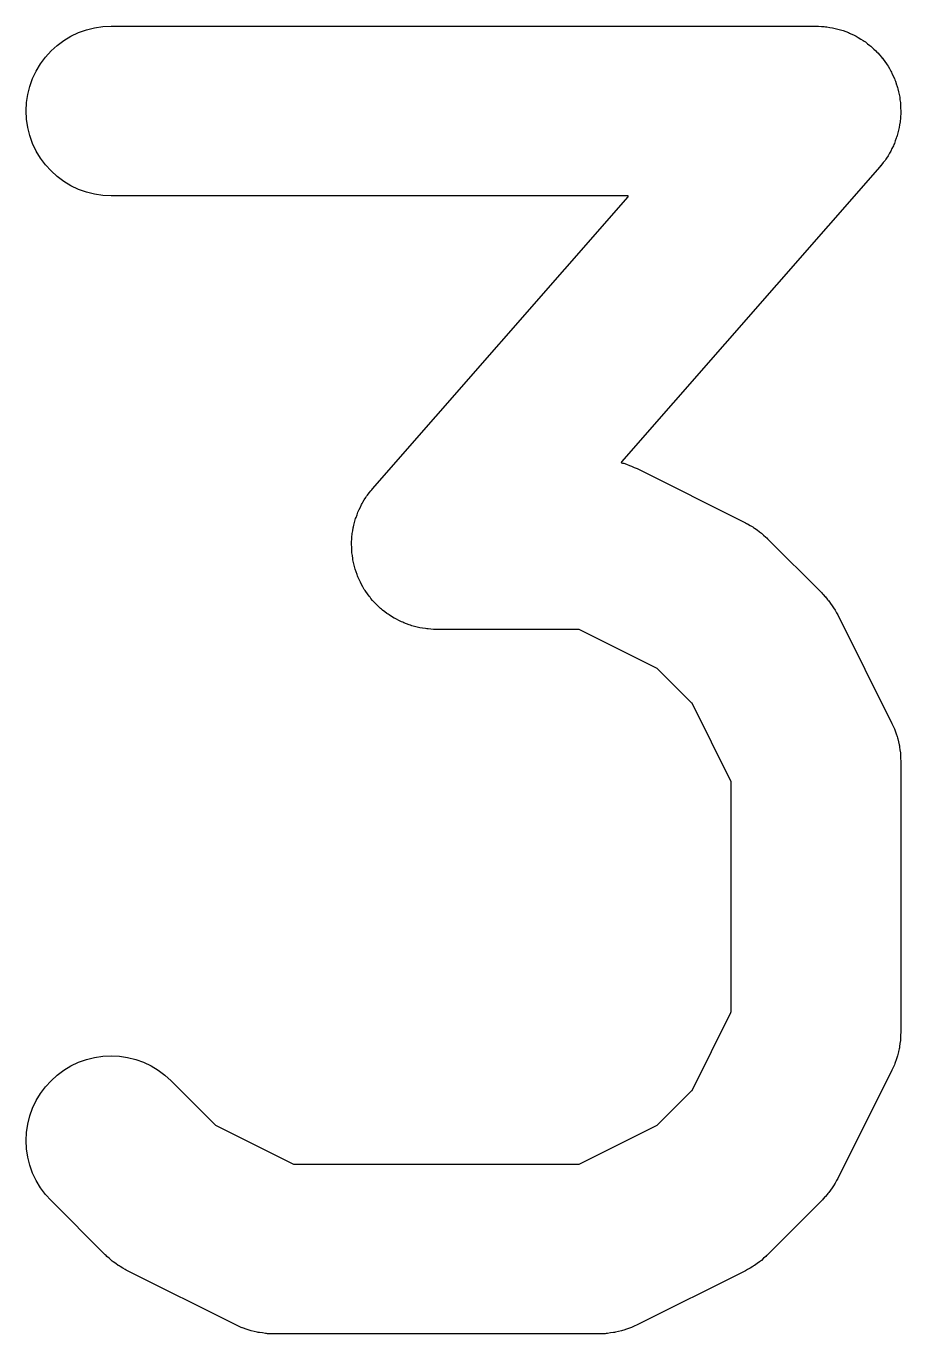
# Model space of a CAD drawing. Header units: metres. Extents: x 89 to 153, y -105 to 4.
# Drawn here: x 90.116 to 90.884, y -96.379 to -95.23 of the extents above; entities that cross this region are included whole.
import ezdxf

# ---------------------------------------------------------------- set-up
doc = ezdxf.new("R2010")
doc.units = ezdxf.units.M

msp = doc.modelspace()

# ---------------------------------------------------------------- linework, layer by layer
msp.add_lwpolyline([(90.1378, -96.2623), (90.1329, -96.2569), (90.1285, -96.251), (90.1247, -96.2447), (90.1216, -96.2381), (90.1191, -96.2312), (90.1174, -96.2241), (90.1163, -96.2169), (90.1159, -96.2096), (90.1163, -96.2023), (90.1174, -96.195), (90.1191, -96.1879), (90.1216, -96.1811), (90.1247, -96.1744), (90.1285, -96.1682), (90.1329, -96.1623), (90.1378, -96.1569), (90.1432, -96.152), (90.1491, -96.1476), (90.1553, -96.1438), (90.162, -96.1407), (90.1688, -96.1383), (90.1759, -96.1365), (90.1832, -96.1354), (90.1905, -96.135), (90.1978, -96.1354), (90.205, -96.1365), (90.2121, -96.1383), (90.219, -96.1407), (90.2256, -96.1438), (90.2319, -96.1476), (90.2378, -96.152), (90.2432, -96.1569), (90.2822, -96.1959), (90.2822, -96.1959), (90.2822, -96.1959), (90.2822, -96.1959), (90.2822, -96.1959), (90.2822, -96.1959), (90.2822, -96.1959), (90.2822, -96.1959), (90.2822, -96.1959), (90.2823, -96.1959), (90.2823, -96.1959), (90.2823, -96.1959), (90.2823, -96.196), (90.2823, -96.196), (90.2823, -96.196), (90.2823, -96.196), (90.2823, -96.196), (90.2823, -96.196), (90.2823, -96.196), (90.2823, -96.196), (90.3508, -96.2302), (90.3508, -96.2302), (90.3508, -96.2302), (90.3508, -96.2302), (90.3508, -96.2302), (90.3509, -96.2302), (90.3509, -96.2302), (90.3509, -96.2302), (90.3509, -96.2303), (90.3509, -96.2303), (90.3509, -96.2303), (90.3509, -96.2303), (90.3509, -96.2303), (90.3509, -96.2303), (90.3509, -96.2303), (90.3509, -96.2303), (90.3509, -96.2303), (90.3509, -96.2303), (90.351, -96.2303), (90.351, -96.2303), (90.351, -96.2303), (90.351, -96.2303), (90.351, -96.2303), (90.351, -96.2303), (90.351, -96.2303), (90.351, -96.2303), (90.351, -96.2303), (90.351, -96.2303), (90.351, -96.2303), (90.351, -96.2303), (90.351, -96.2303), (90.351, -96.2303), (90.6013, -96.2303), (90.6013, -96.2303), (90.6013, -96.2303), (90.6014, -96.2303), (90.6014, -96.2303), (90.6014, -96.2303), (90.6014, -96.2303), (90.6014, -96.2303), (90.6014, -96.2303), (90.6014, -96.2303), (90.6014, -96.2303), (90.6014, -96.2303), (90.6014, -96.2303), (90.6014, -96.2303), (90.6014, -96.2303), (90.6014, -96.2303), (90.6014, -96.2303), (90.6015, -96.2303), (90.6015, -96.2303), (90.6015, -96.2303), (90.6015, -96.2303), (90.6015, -96.2303), (90.6015, -96.2303), (90.6015, -96.2303), (90.6015, -96.2302), (90.6015, -96.2302), (90.6015, -96.2302), (90.6015, -96.2302), (90.6015, -96.2302), (90.6015, -96.2302), (90.6015, -96.2302), (90.6016, -96.2302), (90.6701, -96.196), (90.6701, -96.196), (90.6701, -96.196), (90.6701, -96.196), (90.6701, -96.196), (90.6701, -96.196), (90.6701, -96.196), (90.6701, -96.196), (90.6701, -96.1959), (90.6701, -96.1959), (90.6701, -96.1959), (90.6701, -96.1959), (90.6701, -96.1959), (90.6701, -96.1959), (90.6702, -96.1959), (90.6702, -96.1959), (90.6702, -96.1959), (90.6702, -96.1959), (90.6702, -96.1959), (90.6702, -96.1959), (90.7006, -96.1655), (90.7006, -96.1655), (90.7006, -96.1655), (90.7006, -96.1655), (90.7006, -96.1655), (90.7006, -96.1655), (90.7006, -96.1654), (90.7006, -96.1654), (90.7006, -96.1654), (90.7006, -96.1654), (90.7006, -96.1654), (90.7006, -96.1654), (90.7007, -96.1654), (90.7007, -96.1654), (90.7007, -96.1654), (90.7007, -96.1654), (90.7007, -96.1654), (90.7007, -96.1654), (90.7007, -96.1654), (90.7007, -96.1654), (90.7349, -96.0969), (90.7349, -96.0968), (90.7349, -96.0968), (90.7349, -96.0968), (90.7349, -96.0968), (90.7349, -96.0968), (90.735, -96.0968), (90.735, -96.0968), (90.735, -96.0968), (90.735, -96.0968), (90.735, -96.0968), (90.735, -96.0968), (90.735, -96.0968), (90.735, -96.0968), (90.735, -96.0968), (90.735, -96.0967), (90.735, -96.0967), (90.735, -96.0967), (90.735, -96.0967), (90.735, -96.0967), (90.735, -96.0967), (90.735, -96.0967), (90.735, -96.0967), (90.735, -96.0967), (90.735, -96.0967), (90.735, -96.0967), (90.735, -96.0967), (90.735, -96.0967), (90.735, -96.0967), (90.735, -96.0966), (90.735, -96.0966), (90.735, -96.0966), (90.735, -95.894), (90.735, -95.8939), (90.735, -95.8939), (90.735, -95.8939), (90.735, -95.8939), (90.735, -95.8939), (90.735, -95.8939), (90.735, -95.8939), (90.735, -95.8939), (90.735, -95.8939), (90.735, -95.8939), (90.735, -95.8939), (90.735, -95.8939), (90.735, -95.8939), (90.735, -95.8939), (90.735, -95.8938), (90.735, -95.8938), (90.735, -95.8938), (90.735, -95.8938), (90.735, -95.8938), (90.735, -95.8938), (90.735, -95.8938), (90.735, -95.8938), (90.735, -95.8938), (90.735, -95.8938), (90.735, -95.8938), (90.7349, -95.8938), (90.7349, -95.8938), (90.7349, -95.8938), (90.7349, -95.8937), (90.7349, -95.8937), (90.7349, -95.8937), (90.7007, -95.8252), (90.7007, -95.8252), (90.7007, -95.8252), (90.7007, -95.8252), (90.7007, -95.8252), (90.7007, -95.8252), (90.7007, -95.8252), (90.7007, -95.8252), (90.7006, -95.8252), (90.7006, -95.8252), (90.7006, -95.8252), (90.7006, -95.8252), (90.7006, -95.8251), (90.7006, -95.8251), (90.7006, -95.8251), (90.7006, -95.8251), (90.7006, -95.8251), (90.7006, -95.8251), (90.7006, -95.8251), (90.7006, -95.8251), (90.6702, -95.7947), (90.6702, -95.7947), (90.6702, -95.7947), (90.6702, -95.7947), (90.6702, -95.7947), (90.6702, -95.7947), (90.6701, -95.7947), (90.6701, -95.7947), (90.6701, -95.7947), (90.6701, -95.7947), (90.6701, -95.7947), (90.6701, -95.7946), (90.6701, -95.7946), (90.6701, -95.7946), (90.6701, -95.7946), (90.6701, -95.7946), (90.6701, -95.7946), (90.6701, -95.7946), (90.6701, -95.7946), (90.6701, -95.7946), (90.6016, -95.7604), (90.6015, -95.7604), (90.6015, -95.7604), (90.6015, -95.7604), (90.6015, -95.7604), (90.6015, -95.7603), (90.6015, -95.7603), (90.6015, -95.7603), (90.6015, -95.7603), (90.6015, -95.7603), (90.6015, -95.7603), (90.6015, -95.7603), (90.6015, -95.7603), (90.6015, -95.7603), (90.6015, -95.7603), (90.6014, -95.7603), (90.6014, -95.7603), (90.6014, -95.7603), (90.6014, -95.7603), (90.6014, -95.7603), (90.6014, -95.7603), (90.6014, -95.7603), (90.6014, -95.7603), (90.6014, -95.7603), (90.6014, -95.7603), (90.6014, -95.7603), (90.6014, -95.7603), (90.6014, -95.7603), (90.6014, -95.7603), (90.6013, -95.7603), (90.6013, -95.7603), (90.6013, -95.7603), (90.4762, -95.7603), (90.475, -95.7603), (90.475, -95.7603), (90.475, -95.7603), (90.475, -95.7603), (90.475, -95.7603), (90.475, -95.7603), (90.475, -95.7603), (90.475, -95.7603), (90.4738, -95.7603), (90.4714, -95.7601), (90.4714, -95.7601), (90.4714, -95.7601), (90.4714, -95.7601), (90.4714, -95.7601), (90.4714, -95.7601), (90.4714, -95.7601), (90.4689, -95.7599), (90.4677, -95.7598), (90.4677, -95.7598), (90.4677, -95.7598), (90.4677, -95.7598), (90.4677, -95.7598), (90.4677, -95.7598), (90.4677, -95.7598), (90.4677, -95.7598), (90.4665, -95.7597), (90.4641, -95.7592), (90.4641, -95.7592), (90.4641, -95.7592), (90.4641, -95.7592), (90.4641, -95.7592), (90.4641, -95.7592), (90.4641, -95.7592), (90.4616, -95.7589), (90.4605, -95.7586), (90.4605, -95.7586), (90.4605, -95.7586), (90.4605, -95.7586), (90.4605, -95.7586), (90.4605, -95.7586), (90.4605, -95.7586), (90.4605, -95.7586), (90.4593, -95.7584), (90.457, -95.7577), (90.457, -95.7577), (90.457, -95.7577), (90.457, -95.7577), (90.457, -95.7577), (90.457, -95.7577), (90.457, -95.7577), (90.4546, -95.7571), (90.4535, -95.7567), (90.4535, -95.7567), (90.4535, -95.7567), (90.4534, -95.7567), (90.4534, -95.7567), (90.4534, -95.7567), (90.4534, -95.7567), (90.4534, -95.7567), (90.4523, -95.7564), (90.45, -95.7555), (90.45, -95.7555), (90.45, -95.7555), (90.45, -95.7555), (90.45, -95.7555), (90.45, -95.7555), (90.45, -95.7555), (90.4477, -95.7546), (90.4466, -95.7541), (90.4466, -95.7541), (90.4466, -95.7541), (90.4466, -95.7541), (90.4466, -95.7541), (90.4466, -95.7541), (90.4466, -95.7541), (90.4466, -95.7541), (90.4455, -95.7537), (90.4433, -95.7526), (90.4433, -95.7526), (90.4433, -95.7526), (90.4433, -95.7526), (90.4433, -95.7526), (90.4433, -95.7526), (90.4433, -95.7526), (90.4411, -95.7515), (90.4401, -95.7509), (90.44, -95.7509), (90.44, -95.7509), (90.44, -95.7509), (90.44, -95.7509), (90.44, -95.7509), (90.44, -95.7509), (90.44, -95.7509), (90.439, -95.7504), (90.4369, -95.749), (90.4369, -95.749), (90.4369, -95.749), (90.4369, -95.749), (90.4369, -95.749), (90.4369, -95.749), (90.4369, -95.749), (90.4348, -95.7477), (90.4338, -95.7471), (90.4338, -95.747), (90.4338, -95.747), (90.4338, -95.747), (90.4338, -95.747), (90.4338, -95.747), (90.4338, -95.747), (90.4338, -95.747), (90.4328, -95.7464), (90.4309, -95.7449), (90.4309, -95.7449), (90.4309, -95.7449), (90.4309, -95.7449), (90.4309, -95.7449), (90.4309, -95.7449), (90.4309, -95.7449), (90.4289, -95.7434), (90.428, -95.7426), (90.428, -95.7426), (90.428, -95.7426), (90.428, -95.7426), (90.428, -95.7426), (90.428, -95.7426), (90.428, -95.7426), (90.428, -95.7426), (90.4271, -95.7419), (90.4253, -95.7401), (90.4253, -95.7401), (90.4253, -95.7401), (90.4253, -95.7401), (90.4253, -95.7401), (90.4253, -95.7401), (90.4253, -95.7401), (90.4235, -95.7385), (90.4227, -95.7376), (90.4227, -95.7376), (90.4227, -95.7376), (90.4227, -95.7376), (90.4227, -95.7376), (90.4227, -95.7376), (90.4227, -95.7376), (90.4227, -95.7376), (90.4218, -95.7368), (90.4202, -95.7349), (90.4202, -95.7349), (90.4202, -95.7349), (90.4202, -95.7349), (90.4202, -95.7349), (90.4202, -95.7349), (90.4202, -95.7349), (90.4186, -95.7331), (90.4179, -95.7321), (90.4179, -95.7321), (90.4179, -95.7321), (90.4179, -95.7321), (90.4179, -95.7321), (90.4179, -95.7321), (90.4179, -95.7321), (90.4179, -95.7321), (90.4171, -95.7312), (90.4157, -95.7292), (90.4157, -95.7292), (90.4157, -95.7292), (90.4157, -95.7292), (90.4157, -95.7292), (90.4157, -95.7292), (90.4157, -95.7292), (90.4142, -95.7272), (90.4136, -95.7262), (90.4136, -95.7262), (90.4136, -95.7262), (90.4136, -95.7262), (90.4136, -95.7262), (90.4136, -95.7262), (90.4136, -95.7262), (90.4136, -95.7262), (90.4129, -95.7252), (90.4117, -95.723), (90.4117, -95.723), (90.4117, -95.723), (90.4117, -95.723), (90.4117, -95.723), (90.4117, -95.723), (90.4117, -95.723), (90.4105, -95.7209), (90.41, -95.7199), (90.41, -95.7198), (90.41, -95.7198), (90.41, -95.7198), (90.41, -95.7198), (90.4099, -95.7198), (90.4099, -95.7198), (90.4099, -95.7198), (90.4094, -95.7188), (90.4084, -95.7165), (90.4084, -95.7165), (90.4084, -95.7165), (90.4084, -95.7165), (90.4084, -95.7165), (90.4084, -95.7165), (90.4084, -95.7165), (90.4073, -95.7143), (90.4069, -95.7132), (90.4069, -95.7132), (90.4069, -95.7132), (90.4069, -95.7132), (90.4069, -95.7132), (90.4069, -95.7132), (90.4069, -95.7132), (90.4069, -95.7132), (90.4065, -95.7121), (90.4057, -95.7098), (90.4057, -95.7097), (90.4057, -95.7097), (90.4057, -95.7097), (90.4057, -95.7097), (90.4057, -95.7097), (90.4057, -95.7097), (90.4049, -95.7074), (90.4046, -95.7063), (90.4046, -95.7063), (90.4046, -95.7063), (90.4046, -95.7063), (90.4046, -95.7063), (90.4046, -95.7063), (90.4046, -95.7063), (90.4046, -95.7062), (90.4042, -95.7051), (90.4037, -95.7027), (90.4037, -95.7027), (90.4037, -95.7027), (90.4037, -95.7027), (90.4037, -95.7027), (90.4037, -95.7027), (90.4037, -95.7027), (90.4031, -95.7003), (90.4029, -95.6992), (90.4029, -95.6992), (90.4029, -95.6992), (90.4029, -95.6991), (90.4029, -95.6991), (90.4029, -95.6991), (90.4029, -95.6991), (90.4029, -95.6991), (90.4027, -95.698), (90.4024, -95.6955), (90.4024, -95.6955), (90.4024, -95.6955), (90.4024, -95.6955), (90.4024, -95.6955), (90.4024, -95.6955), (90.4024, -95.6955), (90.402, -95.6931), (90.402, -95.6919), (90.402, -95.6919), (90.402, -95.6919), (90.402, -95.6919), (90.402, -95.6919), (90.402, -95.6919), (90.402, -95.6919), (90.402, -95.6919), (90.4018, -95.6907), (90.4018, -95.6883), (90.4018, -95.6883), (90.4018, -95.6883), (90.4018, -95.6882), (90.4018, -95.6882), (90.4018, -95.6882), (90.4018, -95.6882), (90.4017, -95.6858), (90.4017, -95.6846), (90.4017, -95.6846), (90.4017, -95.6846), (90.4017, -95.6846), (90.4017, -95.6846), (90.4017, -95.6846), (90.4017, -95.6846), (90.4017, -95.6846), (90.4017, -95.6834), (90.4019, -95.681), (90.4019, -95.6809), (90.4019, -95.6809), (90.4019, -95.6809), (90.4019, -95.6809), (90.4019, -95.6809), (90.4019, -95.6809), (90.402, -95.6785), (90.4022, -95.6773), (90.4022, -95.6773), (90.4022, -95.6773), (90.4022, -95.6773), (90.4022, -95.6773), (90.4022, -95.6773), (90.4022, -95.6773), (90.4022, -95.6773), (90.4023, -95.6761), (90.4027, -95.6737), (90.4027, -95.6737), (90.4027, -95.6737), (90.4027, -95.6737), (90.4027, -95.6737), (90.4027, -95.6737), (90.4027, -95.6737), (90.4031, -95.6712), (90.4034, -95.6701), (90.4034, -95.6701), (90.4034, -95.6701), (90.4034, -95.6701), (90.4034, -95.6701), (90.4034, -95.6701), (90.4034, -95.6701), (90.4034, -95.6701), (90.4036, -95.6689), (90.4043, -95.6665), (90.4043, -95.6665), (90.4043, -95.6665), (90.4043, -95.6665), (90.4043, -95.6665), (90.4043, -95.6665), (90.4043, -95.6665), (90.4049, -95.6641), (90.4053, -95.663), (90.4053, -95.663), (90.4053, -95.663), (90.4053, -95.663), (90.4053, -95.663), (90.4053, -95.663), (90.4053, -95.663), (90.4053, -95.663), (90.4056, -95.6619), (90.4065, -95.6596), (90.4065, -95.6596), (90.4065, -95.6596), (90.4065, -95.6596), (90.4065, -95.6596), (90.4065, -95.6596), (90.4065, -95.6596), (90.4073, -95.6572), (90.4078, -95.6562), (90.4078, -95.6562), (90.4078, -95.6562), (90.4078, -95.6562), (90.4078, -95.6562), (90.4078, -95.6562), (90.4078, -95.6562), (90.4078, -95.6562), (90.4083, -95.6551), (90.4094, -95.6529), (90.4094, -95.6529), (90.4094, -95.6529), (90.4094, -95.6529), (90.4094, -95.6529), (90.4094, -95.6529), (90.4094, -95.6529), (90.4105, -95.6506), (90.4111, -95.6496), (90.4111, -95.6496), (90.4111, -95.6496), (90.4111, -95.6496), (90.4111, -95.6496), (90.4111, -95.6496), (90.4111, -95.6496), (90.4111, -95.6496), (90.4116, -95.6486), (90.4129, -95.6465), (90.4129, -95.6465), (90.4129, -95.6465), (90.4129, -95.6465), (90.4129, -95.6465), (90.4129, -95.6465), (90.4129, -95.6465), (90.4142, -95.6444), (90.4149, -95.6434), (90.4149, -95.6434), (90.4149, -95.6434), (90.4149, -95.6434), (90.4149, -95.6434), (90.4149, -95.6434), (90.4149, -95.6434), (90.4149, -95.6434), (90.4156, -95.6424), (90.4171, -95.6405), (90.4171, -95.6405), (90.4171, -95.6405), (90.4171, -95.6405), (90.4171, -95.6405), (90.4171, -95.6405), (90.4171, -95.6405), (90.4186, -95.6385), (90.4194, -95.6376), (90.4194, -95.6376), (90.4194, -95.6376), (90.4194, -95.6376), (90.4194, -95.6376), (90.4194, -95.6376), (90.4194, -95.6376), (90.4194, -95.6376), (90.4201, -95.6367), (90.6445, -95.3802), (90.6445, -95.3802), (90.6445, -95.3802), (90.6445, -95.3802), (90.6445, -95.3802), (90.6446, -95.3802), (90.6446, -95.3801), (90.6446, -95.3801), (90.6446, -95.3801), (90.6446, -95.3801), (90.6446, -95.3801), (90.6446, -95.3801), (90.6446, -95.3801), (90.6446, -95.3801), (90.6446, -95.3801), (90.6446, -95.3801), (90.6446, -95.3801), (90.6446, -95.3801), (90.6446, -95.3801), (90.6446, -95.3801), (90.6446, -95.38), (90.6446, -95.38), (90.6446, -95.38), (90.6446, -95.38), (90.6446, -95.38), (90.6446, -95.38), (90.6446, -95.38), (90.6446, -95.38), (90.6446, -95.38), (90.6446, -95.38), (90.6446, -95.38), (90.6446, -95.38), (90.6446, -95.38), (90.6446, -95.3799), (90.6446, -95.3799), (90.6447, -95.3799), (90.6447, -95.3799), (90.6447, -95.3799), (90.6447, -95.3799), (90.6447, -95.3799), (90.6447, -95.3799), (90.6447, -95.3799), (90.6447, -95.3799), (90.6447, -95.3799), (90.6447, -95.3799), (90.6447, -95.3798), (90.6447, -95.3798), (90.6447, -95.3798), (90.6447, -95.3798), (90.6447, -95.3798), (90.6447, -95.3798), (90.6447, -95.3798), (90.6447, -95.3798), (90.6447, -95.3798), (90.6446, -95.3798), (90.6446, -95.3798), (90.6446, -95.3798), (90.6446, -95.3797), (90.6446, -95.3797), (90.6446, -95.3797), (90.6446, -95.3797), (90.6446, -95.3797), (90.6446, -95.3797), (90.6446, -95.3797), (90.6446, -95.3797), (90.6446, -95.3797), (90.6446, -95.3797), (90.6446, -95.3797), (90.6446, -95.3797), (90.6446, -95.3796), (90.6446, -95.3796), (90.6446, -95.3796), (90.6446, -95.3796), (90.6446, -95.3796), (90.6446, -95.3796), (90.6446, -95.3796), (90.6446, -95.3796), (90.6446, -95.3796), (90.6446, -95.3796), (90.6446, -95.3796), (90.6446, -95.3796), (90.6446, -95.3796), (90.6446, -95.3796), (90.6446, -95.3796), (90.6445, -95.3795), (90.6445, -95.3795), (90.6445, -95.3795), (90.6445, -95.3795), (90.6445, -95.3795), (90.6445, -95.3795), (90.6445, -95.3795), (90.6445, -95.3795), (90.6445, -95.3795), (90.6445, -95.3795), (90.6445, -95.3795), (90.6445, -95.3795), (90.6445, -95.3795), (90.6445, -95.3795), (90.6445, -95.3795), (90.6445, -95.3795), (90.6445, -95.3795), (90.6444, -95.3795), (90.6444, -95.3794), (90.6444, -95.3794), (90.6444, -95.3794), (90.6444, -95.3794), (90.6444, -95.3794), (90.6444, -95.3794), (90.6444, -95.3794), (90.6444, -95.3794), (90.6444, -95.3794), (90.6444, -95.3794), (90.6444, -95.3794), (90.6444, -95.3794), (90.6444, -95.3794), (90.6444, -95.3794), (90.6443, -95.3794), (90.6443, -95.3794), (90.6443, -95.3794), (90.6443, -95.3794), (90.6443, -95.3794), (90.6443, -95.3794), (90.6443, -95.3794), (90.6443, -95.3794), (90.6443, -95.3794), (90.6443, -95.3794), (90.6443, -95.3794), (90.6443, -95.3794), (90.6442, -95.3794), (90.6442, -95.3794), (90.6442, -95.3794), (90.6442, -95.3794), (90.6442, -95.3794), (90.6442, -95.3794), (90.6442, -95.3794), (90.6442, -95.3794), (90.6442, -95.3794), (90.6442, -95.3794), (90.6442, -95.3794), (90.6442, -95.3794), (90.1905, -95.3794), (90.1832, -95.379), (90.1759, -95.3779), (90.1688, -95.3761), (90.162, -95.3737), (90.1553, -95.3706), (90.1491, -95.3668), (90.1432, -95.3624), (90.1378, -95.3575), (90.1329, -95.3521), (90.1285, -95.3462), (90.1247, -95.34), (90.1216, -95.3333), (90.1191, -95.3265), (90.1174, -95.3194), (90.1163, -95.3121), (90.1159, -95.3048), (90.1163, -95.2975), (90.1174, -95.2903), (90.1191, -95.2832), (90.1216, -95.2763), (90.1247, -95.2697), (90.1285, -95.2634), (90.1329, -95.2575), (90.1378, -95.2521), (90.1432, -95.2472), (90.1491, -95.2428), (90.1553, -95.2391), (90.162, -95.236), (90.1688, -95.2335), (90.1759, -95.2317), (90.1832, -95.2306), (90.1905, -95.2303), (90.8095, -95.2303), (90.8107, -95.2303), (90.8107, -95.2303), (90.8107, -95.2303), (90.8107, -95.2303), (90.8107, -95.2303), (90.8107, -95.2303), (90.8107, -95.2303), (90.8107, -95.2303), (90.8119, -95.2303), (90.8143, -95.2305), (90.8143, -95.2305), (90.8143, -95.2305), (90.8144, -95.2305), (90.8144, -95.2305), (90.8144, -95.2305), (90.8144, -95.2305), (90.8168, -95.2306), (90.818, -95.2308), (90.818, -95.2308), (90.818, -95.2308), (90.818, -95.2308), (90.818, -95.2308), (90.818, -95.2308), (90.818, -95.2308), (90.818, -95.2308), (90.8192, -95.2309), (90.8216, -95.2314), (90.8216, -95.2314), (90.8216, -95.2314), (90.8216, -95.2314), (90.8216, -95.2314), (90.8216, -95.2314), (90.8216, -95.2314), (90.8241, -95.2317), (90.8252, -95.232), (90.8252, -95.232), (90.8252, -95.232), (90.8252, -95.232), (90.8252, -95.232), (90.8252, -95.232), (90.8252, -95.232), (90.8252, -95.232), (90.8264, -95.2322), (90.8287, -95.2329), (90.8287, -95.2329), (90.8287, -95.2329), (90.8288, -95.2329), (90.8288, -95.2329), (90.8288, -95.2329), (90.8288, -95.2329), (90.8312, -95.2335), (90.8323, -95.2339), (90.8323, -95.2339), (90.8323, -95.2339), (90.8323, -95.2339), (90.8323, -95.2339), (90.8323, -95.2339), (90.8323, -95.2339), (90.8323, -95.2339), (90.8334, -95.2342), (90.8357, -95.2351), (90.8357, -95.2351), (90.8357, -95.2351), (90.8357, -95.2351), (90.8357, -95.2351), (90.8357, -95.2351), (90.8357, -95.2351), (90.838, -95.236), (90.8391, -95.2365), (90.8391, -95.2365), (90.8391, -95.2365), (90.8391, -95.2365), (90.8391, -95.2365), (90.8391, -95.2365), (90.8391, -95.2365), (90.8391, -95.2365), (90.8402, -95.2369), (90.8424, -95.238), (90.8424, -95.238), (90.8424, -95.238), (90.8424, -95.238), (90.8424, -95.238), (90.8424, -95.238), (90.8424, -95.238), (90.8447, -95.2391), (90.8457, -95.2397), (90.8457, -95.2397), (90.8457, -95.2397), (90.8457, -95.2397), (90.8457, -95.2397), (90.8457, -95.2397), (90.8457, -95.2397), (90.8457, -95.2397), (90.8467, -95.2402), (90.8488, -95.2416), (90.8488, -95.2416), (90.8488, -95.2416), (90.8488, -95.2416), (90.8488, -95.2416), (90.8488, -95.2416), (90.8488, -95.2416), (90.8509, -95.2428), (90.8519, -95.2435), (90.8519, -95.2435), (90.8519, -95.2435), (90.8519, -95.2435), (90.8519, -95.2435), (90.8519, -95.2436), (90.8519, -95.2436), (90.8519, -95.2436), (90.8529, -95.2442), (90.8548, -95.2457), (90.8548, -95.2457), (90.8548, -95.2457), (90.8548, -95.2457), (90.8548, -95.2457), (90.8548, -95.2457), (90.8548, -95.2457), (90.8568, -95.2472), (90.8577, -95.248), (90.8577, -95.248), (90.8577, -95.248), (90.8577, -95.248), (90.8577, -95.248), (90.8577, -95.248), (90.8577, -95.248), (90.8577, -95.248), (90.8586, -95.2487), (90.8604, -95.2504), (90.8604, -95.2504), (90.8604, -95.2504), (90.8604, -95.2504), (90.8604, -95.2505), (90.8604, -95.2505), (90.8604, -95.2505), (90.8622, -95.2521), (90.863, -95.253), (90.863, -95.253), (90.863, -95.253), (90.863, -95.253), (90.863, -95.253), (90.863, -95.253), (90.863, -95.253), (90.863, -95.253), (90.8639, -95.2538), (90.8655, -95.2557), (90.8655, -95.2557), (90.8655, -95.2557), (90.8655, -95.2557), (90.8655, -95.2557), (90.8655, -95.2557), (90.8655, -95.2557), (90.8671, -95.2575), (90.8678, -95.2585), (90.8678, -95.2585), (90.8678, -95.2585), (90.8678, -95.2585), (90.8678, -95.2585), (90.8678, -95.2585), (90.8678, -95.2585), (90.8679, -95.2585), (90.8686, -95.2594), (90.87, -95.2614), (90.87, -95.2614), (90.87, -95.2614), (90.87, -95.2614), (90.87, -95.2614), (90.87, -95.2614), (90.87, -95.2614), (90.8715, -95.2634), (90.8721, -95.2644), (90.8721, -95.2644), (90.8721, -95.2644), (90.8721, -95.2644), (90.8721, -95.2644), (90.8721, -95.2644), (90.8721, -95.2644), (90.8721, -95.2644), (90.8728, -95.2654), (90.874, -95.2675), (90.874, -95.2676), (90.874, -95.2676), (90.874, -95.2676), (90.874, -95.2676), (90.874, -95.2676), (90.874, -95.2676), (90.8753, -95.2697), (90.8758, -95.2707), (90.8758, -95.2707), (90.8758, -95.2707), (90.8758, -95.2707), (90.8758, -95.2707), (90.8758, -95.2708), (90.8758, -95.2708), (90.8758, -95.2708), (90.8763, -95.2718), (90.8773, -95.274), (90.8773, -95.274), (90.8773, -95.274), (90.8773, -95.2741), (90.8773, -95.2741), (90.8773, -95.2741), (90.8773, -95.2741), (90.8784, -95.2763), (90.8788, -95.2774), (90.8788, -95.2774), (90.8788, -95.2774), (90.8788, -95.2774), (90.8788, -95.2774), (90.8788, -95.2774), (90.8788, -95.2774), (90.8788, -95.2774), (90.8793, -95.2785), (90.88, -95.2808), (90.88, -95.2808), (90.88, -95.2808), (90.88, -95.2808), (90.88, -95.2809), (90.88, -95.2809), (90.88, -95.2809), (90.8809, -95.2832), (90.8811, -95.2843), (90.8811, -95.2843), (90.8811, -95.2843), (90.8811, -95.2843), (90.8811, -95.2843), (90.8811, -95.2843), (90.8811, -95.2843), (90.8811, -95.2843), (90.8815, -95.2854), (90.882, -95.2879), (90.882, -95.2879), (90.882, -95.2879), (90.882, -95.2879), (90.882, -95.2879), (90.882, -95.2879), (90.882, -95.2879), (90.8826, -95.2903), (90.8828, -95.2914), (90.8828, -95.2914), (90.8828, -95.2914), (90.8828, -95.2914), (90.8828, -95.2914), (90.8828, -95.2915), (90.8828, -95.2915), (90.8828, -95.2915), (90.8831, -95.2926), (90.8833, -95.2951), (90.8833, -95.2951), (90.8833, -95.2951), (90.8833, -95.2951), (90.8833, -95.2951), (90.8833, -95.2951), (90.8833, -95.2951), (90.8837, -95.2975), (90.8838, -95.2987), (90.8838, -95.2987), (90.8838, -95.2987), (90.8838, -95.2987), (90.8838, -95.2987), (90.8838, -95.2987), (90.8838, -95.2987), (90.8838, -95.2987), (90.8839, -95.2999), (90.8839, -95.3023), (90.8839, -95.3023), (90.8839, -95.3023), (90.8839, -95.3023), (90.8839, -95.3023), (90.8839, -95.3023), (90.8839, -95.3023), (90.8841, -95.3048), (90.884, -95.306), (90.884, -95.306), (90.884, -95.306), (90.884, -95.306), (90.884, -95.306), (90.884, -95.306), (90.884, -95.306), (90.884, -95.306), (90.884, -95.3072), (90.8838, -95.3096), (90.8838, -95.3096), (90.8838, -95.3096), (90.8838, -95.3096), (90.8838, -95.3097), (90.8838, -95.3097), (90.8838, -95.3097), (90.8837, -95.3121), (90.8835, -95.3133), (90.8835, -95.3133), (90.8835, -95.3133), (90.8835, -95.3133), (90.8835, -95.3133), (90.8835, -95.3133), (90.8835, -95.3133), (90.8835, -95.3133), (90.8834, -95.3145), (90.883, -95.3169), (90.883, -95.3169), (90.883, -95.3169), (90.883, -95.3169), (90.883, -95.3169), (90.883, -95.3169), (90.883, -95.3169), (90.8826, -95.3194), (90.8823, -95.3205), (90.8823, -95.3205), (90.8823, -95.3205), (90.8823, -95.3205), (90.8823, -95.3205), (90.8823, -95.3205), (90.8823, -95.3205), (90.8823, -95.3205), (90.8821, -95.3217), (90.8815, -95.324), (90.8815, -95.324), (90.8815, -95.324), (90.8815, -95.324), (90.8815, -95.3241), (90.8815, -95.3241), (90.8815, -95.3241), (90.8809, -95.3265), (90.8805, -95.3275), (90.8805, -95.3276), (90.8805, -95.3276), (90.8805, -95.3276), (90.8805, -95.3276), (90.8805, -95.3276), (90.8805, -95.3276), (90.8804, -95.3276), (90.8801, -95.3287), (90.8792, -95.331), (90.8792, -95.331), (90.8792, -95.331), (90.8792, -95.331), (90.8792, -95.331), (90.8792, -95.331), (90.8792, -95.331), (90.8784, -95.3333), (90.8779, -95.3344), (90.8779, -95.3344), (90.8779, -95.3344), (90.8779, -95.3344), (90.8779, -95.3344), (90.8779, -95.3344), (90.8779, -95.3344), (90.8779, -95.3344), (90.8775, -95.3355), (90.8763, -95.3377), (90.8763, -95.3377), (90.8763, -95.3377), (90.8763, -95.3377), (90.8763, -95.3377), (90.8763, -95.3377), (90.8763, -95.3377), (90.8753, -95.34), (90.8747, -95.341), (90.8747, -95.341), (90.8747, -95.341), (90.8747, -95.341), (90.8747, -95.341), (90.8746, -95.341), (90.8746, -95.341), (90.8746, -95.341), (90.8741, -95.342), (90.8728, -95.3441), (90.8728, -95.3441), (90.8728, -95.3441), (90.8728, -95.3441), (90.8728, -95.3441), (90.8728, -95.3441), (90.8728, -95.3441), (90.8715, -95.3462), (90.8708, -95.3472), (90.8708, -95.3472), (90.8708, -95.3472), (90.8708, -95.3472), (90.8708, -95.3472), (90.8708, -95.3472), (90.8708, -95.3472), (90.8708, -95.3472), (90.8702, -95.3482), (90.8686, -95.3501), (90.8686, -95.3501), (90.8686, -95.3501), (90.8686, -95.3501), (90.8686, -95.3501), (90.8686, -95.3501), (90.8686, -95.3501), (90.8671, -95.3521), (90.8664, -95.353), (90.8664, -95.353), (90.8664, -95.353), (90.8663, -95.353), (90.8663, -95.353), (90.8663, -95.353), (90.8663, -95.353), (90.8663, -95.353), (90.8656, -95.3539), (90.6388, -95.6132), (90.6388, -95.6132), (90.6388, -95.6132), (90.6388, -95.6132), (90.6388, -95.6132), (90.6387, -95.6132), (90.6387, -95.6132), (90.6387, -95.6132), (90.6387, -95.6132), (90.6387, -95.6132), (90.6387, -95.6132), (90.6387, -95.6132), (90.6387, -95.6132), (90.6387, -95.6132), (90.6387, -95.6133), (90.6387, -95.6133), (90.6387, -95.6133), (90.6387, -95.6133), (90.6387, -95.6133), (90.6387, -95.6133), (90.6387, -95.6133), (90.6387, -95.6133), (90.6387, -95.6133), (90.6387, -95.6133), (90.6387, -95.6133), (90.6387, -95.6133), (90.6387, -95.6133), (90.6387, -95.6134), (90.6387, -95.6134), (90.6387, -95.6134), (90.6387, -95.6134), (90.6387, -95.6134), (90.6387, -95.6134), (90.6387, -95.6134), (90.6387, -95.6134), (90.6386, -95.6134), (90.6386, -95.6134), (90.6386, -95.6134), (90.6386, -95.6134), (90.6386, -95.6135), (90.6386, -95.6135), (90.6386, -95.6135), (90.6386, -95.6135), (90.6386, -95.6135), (90.6386, -95.6135), (90.6386, -95.6135), (90.6386, -95.6135), (90.6386, -95.6135), (90.6386, -95.6135), (90.6386, -95.6135), (90.6386, -95.6135), (90.6386, -95.6135), (90.6386, -95.6135), (90.6386, -95.6136), (90.6387, -95.6136), (90.6387, -95.6136), (90.6387, -95.6136), (90.6387, -95.6136), (90.6387, -95.6136), (90.6387, -95.6136), (90.6387, -95.6136), (90.6387, -95.6136), (90.6387, -95.6136), (90.6387, -95.6136), (90.6387, -95.6136), (90.6387, -95.6137), (90.6387, -95.6137), (90.6387, -95.6137), (90.6387, -95.6137), (90.6387, -95.6137), (90.6387, -95.6137), (90.6387, -95.6137), (90.6387, -95.6137), (90.6387, -95.6137), (90.6387, -95.6137), (90.6387, -95.6137), (90.6387, -95.6137), (90.6387, -95.6137), (90.6387, -95.6138), (90.6387, -95.6138), (90.6387, -95.6138), (90.6387, -95.6138), (90.6387, -95.6138), (90.6387, -95.6138), (90.6387, -95.6138), (90.6387, -95.6138), (90.6388, -95.6138), (90.6388, -95.6138), (90.6388, -95.6138), (90.6388, -95.6138), (90.6388, -95.6138), (90.6388, -95.6138), (90.6388, -95.6138), (90.6388, -95.6139), (90.6388, -95.6139), (90.6388, -95.6139), (90.6388, -95.6139), (90.6388, -95.6139), (90.6388, -95.6139), (90.6388, -95.6139), (90.6388, -95.6139), (90.6388, -95.6139), (90.6389, -95.6139), (90.6389, -95.6139), (90.6389, -95.6139), (90.6389, -95.6139), (90.6389, -95.6139), (90.6389, -95.6139), (90.6389, -95.6139), (90.6389, -95.6139), (90.6389, -95.6139), (90.6389, -95.6139), (90.6389, -95.6139), (90.6389, -95.6139), (90.6389, -95.6139), (90.6389, -95.6139), (90.639, -95.614), (90.639, -95.614), (90.639, -95.614), (90.639, -95.614), (90.639, -95.614), (90.639, -95.614), (90.6397, -95.6142), (90.6397, -95.6142), (90.6397, -95.6142), (90.6397, -95.6142), (90.6397, -95.6142), (90.6397, -95.6142), (90.6397, -95.6142), (90.6397, -95.6142), (90.6407, -95.6144), (90.6432, -95.6153), (90.6432, -95.6153), (90.6432, -95.6153), (90.6432, -95.6153), (90.6432, -95.6153), (90.6432, -95.6153), (90.6432, -95.6153), (90.6457, -95.6162), (90.6466, -95.6166), (90.6466, -95.6166), (90.6466, -95.6166), (90.6466, -95.6166), (90.6466, -95.6166), (90.6466, -95.6166), (90.6466, -95.6166), (90.6466, -95.6166), (90.6476, -95.6169), (90.65, -95.618), (90.65, -95.618), (90.65, -95.618), (90.65, -95.618), (90.65, -95.618), (90.65, -95.618), (90.65, -95.618), (90.6524, -95.6191), (90.7476, -95.6667), (90.7485, -95.6672), (90.7485, -95.6672), (90.7485, -95.6672), (90.7485, -95.6672), (90.7485, -95.6672), (90.7485, -95.6672), (90.7485, -95.6672), (90.7485, -95.6672), (90.7494, -95.6677), (90.7517, -95.669), (90.7517, -95.669), (90.7517, -95.669), (90.7517, -95.669), (90.7517, -95.669), (90.7517, -95.669), (90.7517, -95.669), (90.754, -95.6703), (90.7548, -95.6709), (90.7548, -95.6709), (90.7548, -95.6709), (90.7548, -95.6709), (90.7548, -95.6709), (90.7548, -95.6709), (90.7548, -95.6709), (90.7548, -95.6709), (90.7557, -95.6714), (90.7578, -95.673), (90.7578, -95.673), (90.7578, -95.673), (90.7578, -95.673), (90.7578, -95.673), (90.7578, -95.673), (90.7578, -95.673), (90.76, -95.6745), (90.7607, -95.6752), (90.7607, -95.6752), (90.7607, -95.6752), (90.7608, -95.6752), (90.7608, -95.6752), (90.7608, -95.6752), (90.7608, -95.6752), (90.7608, -95.6752), (90.7616, -95.6758), (90.7635, -95.6775), (90.7635, -95.6775), (90.7635, -95.6775), (90.7635, -95.6775), (90.7635, -95.6775), (90.7635, -95.6775), (90.7635, -95.6776), (90.7655, -95.6793), (90.7662, -95.68), (90.7662, -95.68), (90.7662, -95.68), (90.7662, -95.68), (90.7662, -95.68), (90.7662, -95.68), (90.7662, -95.68), (90.7663, -95.68), (90.767, -95.6807), (90.8146, -95.7283), (90.8153, -95.729), (90.8153, -95.729), (90.8153, -95.729), (90.8153, -95.7291), (90.8153, -95.7291), (90.8153, -95.7291), (90.8153, -95.7291), (90.8153, -95.7291), (90.816, -95.7298), (90.8177, -95.7318), (90.8177, -95.7318), (90.8177, -95.7318), (90.8177, -95.7318), (90.8177, -95.7318), (90.8177, -95.7318), (90.8178, -95.7318), (90.8195, -95.7337), (90.8201, -95.7345), (90.8201, -95.7345), (90.8201, -95.7345), (90.8201, -95.7345), (90.8201, -95.7345), (90.8201, -95.7345), (90.8201, -95.7345), (90.8201, -95.7346), (90.8208, -95.7353), (90.8223, -95.7375), (90.8223, -95.7375), (90.8223, -95.7375), (90.8223, -95.7375), (90.8223, -95.7375), (90.8223, -95.7375), (90.8223, -95.7375), (90.8239, -95.7396), (90.8244, -95.7405), (90.8244, -95.7405), (90.8244, -95.7405), (90.8244, -95.7405), (90.8244, -95.7405), (90.8244, -95.7405), (90.8244, -95.7405), (90.8244, -95.7405), (90.825, -95.7413), (90.8263, -95.7436), (90.8263, -95.7436), (90.8263, -95.7436), (90.8263, -95.7436), (90.8263, -95.7436), (90.8263, -95.7436), (90.8263, -95.7436), (90.8276, -95.7459), (90.8281, -95.7468), (90.8281, -95.7468), (90.8281, -95.7468), (90.8281, -95.7468), (90.8281, -95.7468), (90.8281, -95.7468), (90.8281, -95.7468), (90.8281, -95.7468), (90.8286, -95.7477), (90.8762, -95.8429), (90.8773, -95.8453), (90.8773, -95.8453), (90.8773, -95.8453), (90.8773, -95.8453), (90.8773, -95.8453), (90.8773, -95.8453), (90.8773, -95.8453), (90.8784, -95.8477), (90.8787, -95.8487), (90.8787, -95.8487), (90.8787, -95.8487), (90.8787, -95.8487), (90.8787, -95.8487), (90.8787, -95.8487), (90.8787, -95.8487), (90.8787, -95.8487), (90.8791, -95.8496), (90.88, -95.8521), (90.88, -95.8521), (90.88, -95.8521), (90.88, -95.8521), (90.88, -95.8521), (90.88, -95.8521), (90.88, -95.8521), (90.8809, -95.8546), (90.8811, -95.8556), (90.8811, -95.8556), (90.8811, -95.8556), (90.8811, -95.8556), (90.8811, -95.8556), (90.8811, -95.8556), (90.8811, -95.8556), (90.8811, -95.8556), (90.8814, -95.8566), (90.882, -95.8591), (90.882, -95.8591), (90.882, -95.8591), (90.882, -95.8591), (90.882, -95.8591), (90.882, -95.8591), (90.882, -95.8591), (90.8826, -95.8617), (90.8828, -95.8627), (90.8828, -95.8627), (90.8828, -95.8627), (90.8828, -95.8627), (90.8828, -95.8627), (90.8828, -95.8627), (90.8828, -95.8627), (90.8828, -95.8627), (90.883, -95.8637), (90.8833, -95.8663), (90.8833, -95.8663), (90.8833, -95.8663), (90.8833, -95.8663), (90.8833, -95.8663), (90.8833, -95.8663), (90.8833, -95.8663), (90.8837, -95.8689), (90.8837, -95.8699), (90.8837, -95.8699), (90.8837, -95.8699), (90.8837, -95.87), (90.8837, -95.87), (90.8837, -95.87), (90.8837, -95.87), (90.8837, -95.87), (90.8839, -95.871), (90.8839, -95.8736), (90.8839, -95.8736), (90.8839, -95.8736), (90.8839, -95.8736), (90.8839, -95.8736), (90.8839, -95.8736), (90.8839, -95.8736), (90.8841, -95.8763), (90.8841, -96.1143), (90.8839, -96.117), (90.8839, -96.117), (90.8839, -96.117), (90.8839, -96.117), (90.8839, -96.117), (90.8839, -96.117), (90.8839, -96.117), (90.8839, -96.1196), (90.8837, -96.1206), (90.8837, -96.1206), (90.8837, -96.1206), (90.8837, -96.1206), (90.8837, -96.1206), (90.8837, -96.1206), (90.8837, -96.1206), (90.8837, -96.1207), (90.8837, -96.1216), (90.8833, -96.1243), (90.8833, -96.1243), (90.8833, -96.1243), (90.8833, -96.1243), (90.8833, -96.1243), (90.8833, -96.1243), (90.8833, -96.1243), (90.883, -96.1269), (90.8828, -96.1279), (90.8828, -96.1279), (90.8828, -96.1279), (90.8828, -96.1279), (90.8828, -96.1279), (90.8828, -96.1279), (90.8828, -96.1279), (90.8828, -96.1279), (90.8826, -96.1289), (90.882, -96.1314), (90.882, -96.1314), (90.882, -96.1314), (90.882, -96.1314), (90.882, -96.1315), (90.882, -96.1315), (90.882, -96.1315), (90.8814, -96.134), (90.8811, -96.135), (90.8811, -96.135), (90.8811, -96.135), (90.8811, -96.135), (90.8811, -96.135), (90.8811, -96.135), (90.8811, -96.135), (90.8811, -96.135), (90.8809, -96.136), (90.88, -96.1385), (90.88, -96.1385), (90.88, -96.1385), (90.88, -96.1385), (90.88, -96.1385), (90.88, -96.1385), (90.88, -96.1385), (90.8791, -96.141), (90.8787, -96.1419), (90.8787, -96.1419), (90.8787, -96.1419), (90.8787, -96.1419), (90.8787, -96.1419), (90.8787, -96.1419), (90.8787, -96.1419), (90.8787, -96.1419), (90.8784, -96.1429), (90.8773, -96.1452), (90.8773, -96.1453), (90.8773, -96.1453), (90.8773, -96.1453), (90.8773, -96.1453), (90.8773, -96.1453), (90.8773, -96.1453), (90.8762, -96.1477), (90.8286, -96.2429), (90.8281, -96.2438), (90.8281, -96.2438), (90.8281, -96.2438), (90.8281, -96.2438), (90.8281, -96.2438), (90.8281, -96.2438), (90.8281, -96.2438), (90.8281, -96.2438), (90.8276, -96.2447), (90.8263, -96.247), (90.8263, -96.247), (90.8263, -96.247), (90.8263, -96.247), (90.8263, -96.247), (90.8263, -96.247), (90.8263, -96.247), (90.825, -96.2493), (90.8244, -96.2501), (90.8244, -96.2501), (90.8244, -96.2501), (90.8244, -96.2501), (90.8244, -96.2501), (90.8244, -96.2501), (90.8244, -96.2501), (90.8244, -96.2501), (90.8239, -96.251), (90.8223, -96.2531), (90.8223, -96.2531), (90.8223, -96.2531), (90.8223, -96.2531), (90.8223, -96.2531), (90.8223, -96.2531), (90.8223, -96.2531), (90.8208, -96.2553), (90.8201, -96.256), (90.8201, -96.256), (90.8201, -96.256), (90.8201, -96.2561), (90.8201, -96.2561), (90.8201, -96.2561), (90.8201, -96.2561), (90.8201, -96.2561), (90.8195, -96.2569), (90.8178, -96.2588), (90.8177, -96.2588), (90.8177, -96.2588), (90.8177, -96.2588), (90.8177, -96.2588), (90.8177, -96.2588), (90.8177, -96.2588), (90.816, -96.2608), (90.8153, -96.2615), (90.8153, -96.2615), (90.8153, -96.2615), (90.8153, -96.2615), (90.8153, -96.2615), (90.8153, -96.2615), (90.8153, -96.2615), (90.8153, -96.2615), (90.8146, -96.2623), (90.767, -96.3099), (90.7663, -96.3106), (90.7662, -96.3106), (90.7662, -96.3106), (90.7662, -96.3106), (90.7662, -96.3106), (90.7662, -96.3106), (90.7662, -96.3106), (90.7662, -96.3106), (90.7655, -96.3113), (90.7635, -96.313), (90.7635, -96.313), (90.7635, -96.313), (90.7635, -96.313), (90.7635, -96.313), (90.7635, -96.313), (90.7635, -96.313), (90.7616, -96.3148), (90.7608, -96.3154), (90.7608, -96.3154), (90.7608, -96.3154), (90.7608, -96.3154), (90.7608, -96.3154), (90.7607, -96.3154), (90.7607, -96.3154), (90.7607, -96.3154), (90.76, -96.3161), (90.7578, -96.3176), (90.7578, -96.3176), (90.7578, -96.3176), (90.7578, -96.3176), (90.7578, -96.3176), (90.7578, -96.3176), (90.7578, -96.3176), (90.7557, -96.3192), (90.7548, -96.3197), (90.7548, -96.3197), (90.7548, -96.3197), (90.7548, -96.3197), (90.7548, -96.3197), (90.7548, -96.3197), (90.7548, -96.3197), (90.7548, -96.3197), (90.754, -96.3203), (90.7517, -96.3216), (90.7517, -96.3216), (90.7517, -96.3216), (90.7517, -96.3216), (90.7517, -96.3216), (90.7517, -96.3216), (90.7517, -96.3216), (90.7494, -96.3229), (90.7485, -96.3234), (90.7485, -96.3234), (90.7485, -96.3234), (90.7485, -96.3234), (90.7485, -96.3234), (90.7485, -96.3234), (90.7485, -96.3234), (90.7485, -96.3234), (90.7476, -96.3239), (90.6524, -96.3715), (90.65, -96.3725), (90.65, -96.3726), (90.65, -96.3726), (90.65, -96.3726), (90.65, -96.3726), (90.65, -96.3726), (90.65, -96.3726), (90.6476, -96.3737), (90.6466, -96.374), (90.6466, -96.374), (90.6466, -96.374), (90.6466, -96.374), (90.6466, -96.374), (90.6466, -96.374), (90.6466, -96.374), (90.6466, -96.374), (90.6457, -96.3744), (90.6432, -96.3753), (90.6432, -96.3753), (90.6432, -96.3753), (90.6432, -96.3753), (90.6432, -96.3753), (90.6432, -96.3753), (90.6432, -96.3753), (90.6407, -96.3761), (90.6397, -96.3764), (90.6397, -96.3764), (90.6397, -96.3764), (90.6397, -96.3764), (90.6397, -96.3764), (90.6397, -96.3764), (90.6397, -96.3764), (90.6397, -96.3764), (90.6387, -96.3767), (90.6362, -96.3773), (90.6362, -96.3773), (90.6362, -96.3773), (90.6362, -96.3773), (90.6361, -96.3773), (90.6361, -96.3773), (90.6361, -96.3773), (90.6336, -96.3779), (90.6326, -96.3781), (90.6326, -96.3781), (90.6326, -96.3781), (90.6326, -96.3781), (90.6326, -96.3781), (90.6326, -96.3781), (90.6326, -96.3781), (90.6326, -96.3781), (90.6316, -96.3783), (90.629, -96.3786), (90.629, -96.3786), (90.629, -96.3786), (90.629, -96.3786), (90.629, -96.3786), (90.629, -96.3786), (90.629, -96.3786), (90.6264, -96.379), (90.6254, -96.379), (90.6253, -96.379), (90.6253, -96.379), (90.6253, -96.379), (90.6253, -96.379), (90.6253, -96.379), (90.6253, -96.379), (90.6253, -96.379), (90.6243, -96.3792), (90.6217, -96.3792), (90.6217, -96.3792), (90.6217, -96.3792), (90.6217, -96.3792), (90.6217, -96.3792), (90.6217, -96.3792), (90.6217, -96.3792), (90.619, -96.3794), (90.3333, -96.3794), (90.3307, -96.3792), (90.3307, -96.3792), (90.3307, -96.3792), (90.3307, -96.3792), (90.3307, -96.3792), (90.3307, -96.3792), (90.3307, -96.3792), (90.328, -96.3792), (90.3271, -96.379), (90.327, -96.379), (90.327, -96.379), (90.327, -96.379), (90.327, -96.379), (90.327, -96.379), (90.327, -96.379), (90.327, -96.379), (90.326, -96.379), (90.3234, -96.3786), (90.3234, -96.3786), (90.3234, -96.3786), (90.3234, -96.3786), (90.3234, -96.3786), (90.3234, -96.3786), (90.3234, -96.3786), (90.3208, -96.3783), (90.3198, -96.3781), (90.3198, -96.3781), (90.3198, -96.3781), (90.3198, -96.3781), (90.3198, -96.3781), (90.3198, -96.3781), (90.3198, -96.3781), (90.3198, -96.3781), (90.3188, -96.3779), (90.3162, -96.3773), (90.3162, -96.3773), (90.3162, -96.3773), (90.3162, -96.3773), (90.3162, -96.3773), (90.3162, -96.3773), (90.3162, -96.3773), (90.3136, -96.3767), (90.3127, -96.3764), (90.3127, -96.3764), (90.3127, -96.3764), (90.3127, -96.3764), (90.3127, -96.3764), (90.3127, -96.3764), (90.3127, -96.3764), (90.3127, -96.3764), (90.3117, -96.3761), (90.3092, -96.3753), (90.3092, -96.3753), (90.3092, -96.3753), (90.3092, -96.3753), (90.3092, -96.3753), (90.3092, -96.3753), (90.3092, -96.3753), (90.3067, -96.3744), (90.3058, -96.374), (90.3058, -96.374), (90.3058, -96.374), (90.3058, -96.374), (90.3058, -96.374), (90.3058, -96.374), (90.3058, -96.374), (90.3057, -96.374), (90.3048, -96.3737), (90.3024, -96.3726), (90.3024, -96.3726), (90.3024, -96.3726), (90.3024, -96.3726), (90.3024, -96.3726), (90.3024, -96.3726), (90.3024, -96.3725), (90.3, -96.3715), (90.2048, -96.3239), (90.2039, -96.3234), (90.2039, -96.3234), (90.2039, -96.3234), (90.2039, -96.3234), (90.2039, -96.3234), (90.2039, -96.3234), (90.2039, -96.3234), (90.2039, -96.3234), (90.203, -96.3229), (90.2007, -96.3216), (90.2007, -96.3216), (90.2007, -96.3216), (90.2007, -96.3216), (90.2007, -96.3216), (90.2007, -96.3216), (90.2007, -96.3216), (90.1984, -96.3203), (90.1976, -96.3197), (90.1976, -96.3197), (90.1976, -96.3197), (90.1976, -96.3197), (90.1976, -96.3197), (90.1975, -96.3197), (90.1975, -96.3197), (90.1975, -96.3197), (90.1967, -96.3192), (90.1946, -96.3176), (90.1946, -96.3176), (90.1946, -96.3176), (90.1946, -96.3176), (90.1946, -96.3176), (90.1946, -96.3176), (90.1946, -96.3176), (90.1924, -96.3161), (90.1916, -96.3154), (90.1916, -96.3154), (90.1916, -96.3154), (90.1916, -96.3154), (90.1916, -96.3154), (90.1916, -96.3154), (90.1916, -96.3154), (90.1916, -96.3154), (90.1908, -96.3148), (90.1889, -96.313), (90.1889, -96.313), (90.1889, -96.313), (90.1889, -96.313), (90.1888, -96.313), (90.1888, -96.313), (90.1888, -96.313), (90.1868, -96.3113), (90.1862, -96.3106), (90.1861, -96.3106), (90.1861, -96.3106), (90.1861, -96.3106), (90.1861, -96.3106), (90.1861, -96.3106), (90.1861, -96.3106), (90.1861, -96.3106), (90.1854, -96.3099), (90.1378, -96.2623)])

doc.saveas('drawing.dxf')
